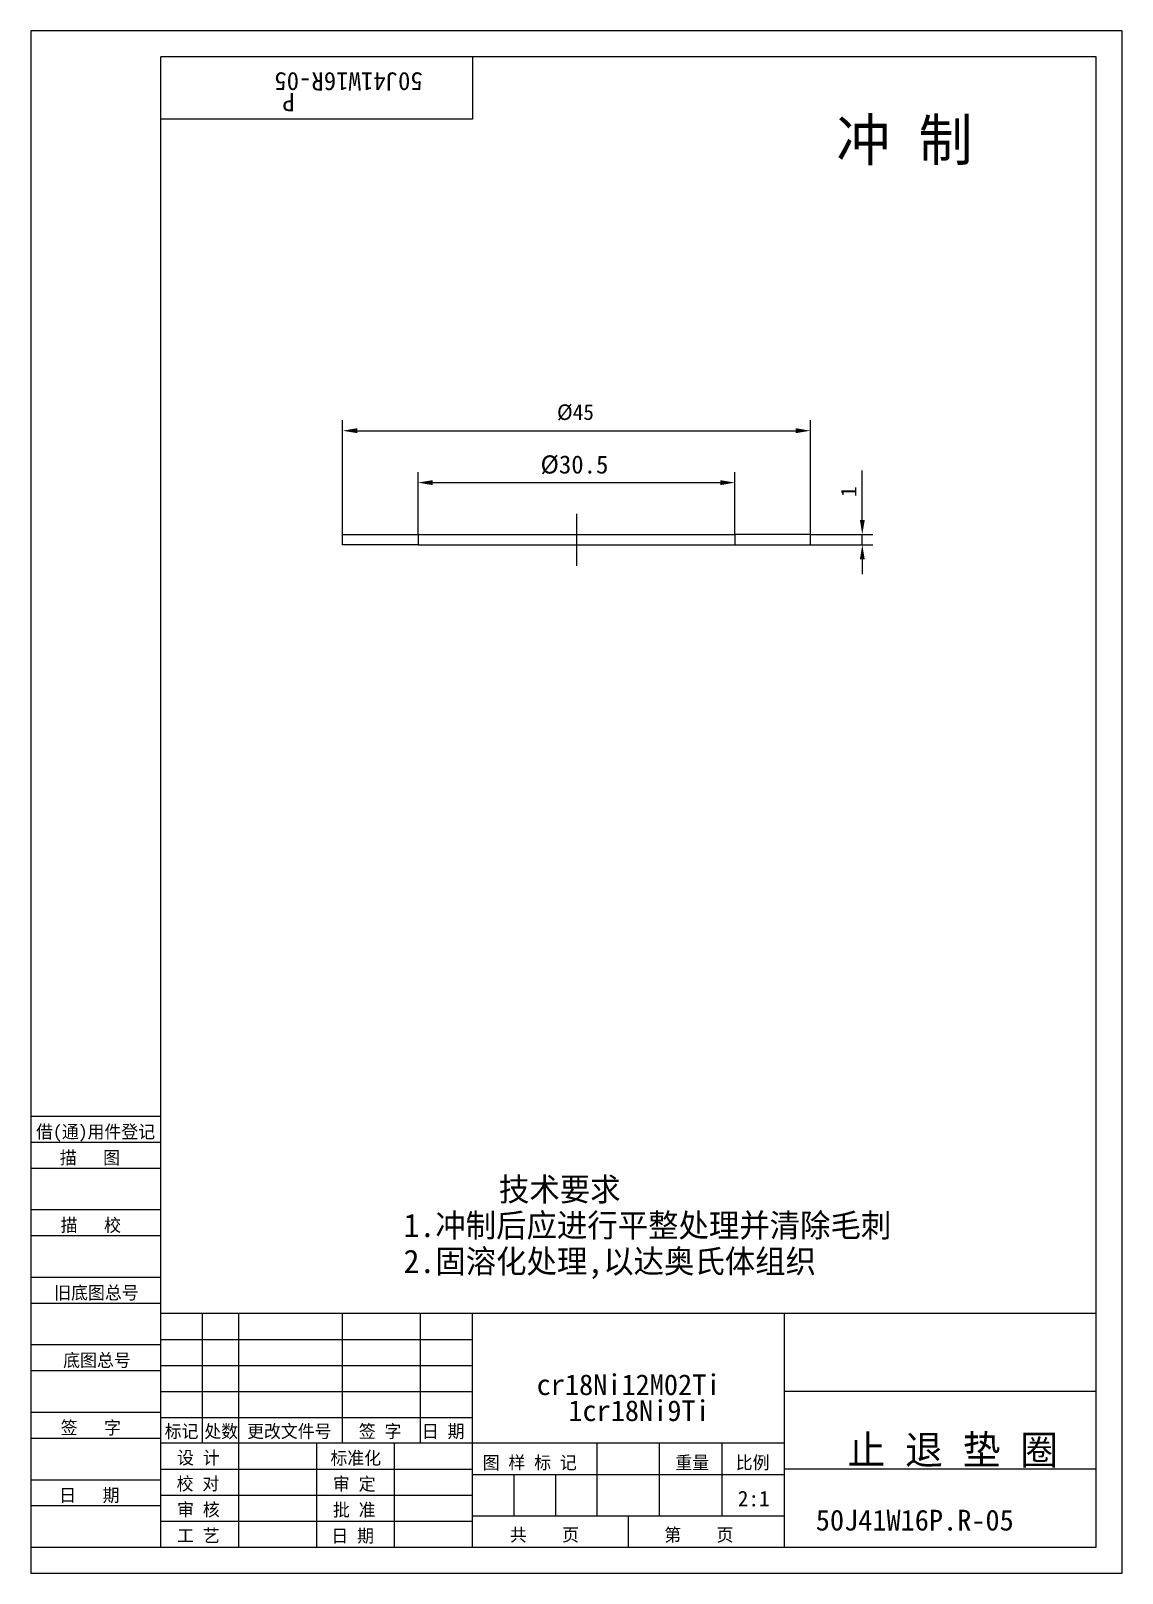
# Model space of a CAD drawing. Header units: metres. Extents: x 0 to 210, y 0 to 297.
import ezdxf

# ---------------------------------------------------------------- set-up
doc = ezdxf.new("R2010")
doc.units = ezdxf.units.M
for name, color, linetype in [('C', 6, 'Continuous'), ('D', 1, 'Continuous'), ('FL', 5, 'Continuous'), ('T', 7, 'Continuous'), ('TL', 4, 'Continuous')]:
    doc.layers.add(name, color=color, linetype=linetype)

# ---------------------------------------------------------------- blocks, each defined once
blk = doc.blocks.new('TUKUN4')
at = {"layer": 'FL'}
for p, q in [((0, 297), (0, 0)), ((210, 297), (0, 297)), ((210, 0), (210, 297)), ((0, 78), (25, 78)), ((0, 70), (25, 70)), ((0, 65), (25, 65)), ((0, 57), (25, 57)), ((0, 52), (25, 52)), ((33, 25), (33, 50)), ((40, 5), (40, 50)), ((60, 25), (60, 50)), ((75, 25), (75, 50)), ((25, 45), (85, 45)), ((0, 44), (25, 44)), ((0, 39), (25, 39)), ((25, 40), (85, 40)), ((25, 35), (85, 35)), ((0, 31), (25, 31)), ((25, 30), (85, 30)), ((0, 26), (25, 26)), ((70, 5), (70, 25)), ((0, 18), (25, 18)), ((25, 20), (85, 20)), ((25, 15), (85, 15)), ((0, 13), (25, 13)), ((25, 10), (85, 10)), ((0, 0), (210, 0))]:
    blk.add_line(p, q, dxfattribs=at)
at = {"layer": 'TL'}
for p, q in [((25, 5), (25, 292)), ((205, 292), (25, 292)), ((85, 292), (85, 280)), ((205, 5), (205, 292)), ((85, 280), (25, 280)), ((0, 88), (25, 88)), ((0, 83), (25, 83)), ((205, 50), (25, 50)), ((85, 5), (85, 50)), ((145, 5), (145, 50)), ((205, 35), (145, 35)), ((145, 25), (25, 25)), ((55, 5), (55, 25)), ((109, 11), (109, 25)), ((121, 11), (121, 25)), ((133, 11), (133, 25)), ((85, 19), (145, 19)), ((93, 11), (93, 19)), ((101, 11), (101, 19)), ((205, 20), (145, 20)), ((145, 11), (85, 11)), ((115, 5), (115, 11)), ((0, 5), (205, 5))]:
    blk.add_line(p, q, dxfattribs=at)
at = {"layer": 'T'}
for s, p in [('借(通)用件登记', (1, 83.76)), ('描   图', (5.56, 78.76)), ('描   校', (5.74, 65.76)), ('旧底图总号', (4.49, 52.76)), ('底图总号', (6.22, 39.76)), ('签   字', (5.74, 26.76)), ('标记', (25.75, 26.07)), ('处数', (33.38, 26.07)), ('更改文件号', (41.61, 26.07)), ('签 字', (63.1, 26.07)), ('日 期', (75.23, 26.07)), ('设 计', (28.14, 20.99)), ('标准化', (57.65, 20.93)), ('图 样 标 记', (86.95, 20.04)), ('重量', (124.03, 20.04)), ('比例', (135.64, 20.04)), ('校 对', (28.05, 15.99)), ('审 定', (58.13, 15.93)), ('日   期', (5.45, 13.76)), ('审 核', (28.14, 10.99)), ('批 准', (58.13, 10.93)), ('共    页', (92.18, 6.13)), ('第    页', (121.9, 6.13)), ('工 艺', (28.14, 5.99)), ('日 期', (57.84, 5.93))]:
    blk.add_text(s, height=2.5, dxfattribs=at).set_placement(p)

msp = doc.modelspace()

# ---------------------------------------------------------------- linework, layer by layer
at = {"layer": 'C'}
msp.add_lwpolyline([(105, 204), (105, 194)], dxfattribs=at)
at = {"layer": 'D'}
for p, q in [((60, 200), (60, 222)), ((62.8, 220), (147.2, 220)), ((150, 200), (150, 222)), ((74.5, 200), (74.5, 212)), ((135.5, 200), (135.5, 212)), ((160, 205.6), (160, 212.36)), ((77.3, 210), (132.7, 210)), ((160, 202.8), (160, 205.6)), ((150, 200), (162, 200)), ((160, 198), (160, 200)), ((150, 198), (162, 198)), ((160, 195.2), (160, 192.4))]:
    msp.add_line(p, q, dxfattribs=at)
for points in [[(62.8, 220.47), (62.8, 219.53), (60, 220)], [(147.2, 220.47), (147.2, 219.53), (150, 220)], [(77.3, 210.47), (77.3, 209.53), (74.5, 210)], [(132.7, 210.47), (132.7, 209.53), (135.5, 210)], [(159.53, 202.8), (160.47, 202.8), (160, 200)], [(159.53, 195.2), (160.47, 195.2), (160, 198)]]:
    msp.add_solid(points, dxfattribs=at)
at = {"layer": 'TL'}
for points in [[(74.5, 198), (60, 198), (60, 200), (74.5, 200), (74.5, 198)], [(74.5, 200), (135.5, 200)], [(135.5, 200), (135.5, 198), (150, 198), (150, 200), (135.5, 200)], [(74.5, 198), (135.5, 198)]]:
    msp.add_lwpolyline(points, dxfattribs=at)

# ---------------------------------------------------------------- block references
at = {"layer": 'D'}
msp.add_blockref('TUKUN4', (0, 0), dxfattribs=at)

# ---------------------------------------------------------------- texts
for s, height, rotation, p in [('50J41W16R-05', 3.5, 180, (75.42, 289)), ('        P   ', 3.5, 180, (69.83, 285)), ('1', 3, 90, (158.88, 207.23))]:
    msp.add_text(s, height=height, rotation=rotation, dxfattribs=at).set_placement(p)
for s, height, p in [('冲 制', 8, (155, 272)), ('%%C45', 3, (101.24, 222.07)), ('%%C30.5', 3.5, (98.08, 211.75)), ('      技术要求', 4.5, (71.71, 71.66)), ('1.冲制后应进行平整处理并清除毛刺', 4.5, (71.71, 64.73)), ('2.固溶化处理,以达奥氏体组织', 4.5, (71.71, 57.8)), ('cr18Ni12M02Ti', 4, (97.33, 34.29)), ('1cr18Ni9Ti', 4, (103.43, 29.29)), ('止 退 垫 圈', 5.6, (157.14, 20.93)), ('2:1', 3, (136.05, 12.86)), ('50J41W16P.R-05', 4, (151.05, 8.21))]:
    msp.add_text(s, height=height, dxfattribs=at).set_placement(p)

doc.saveas('drawing.dxf')
